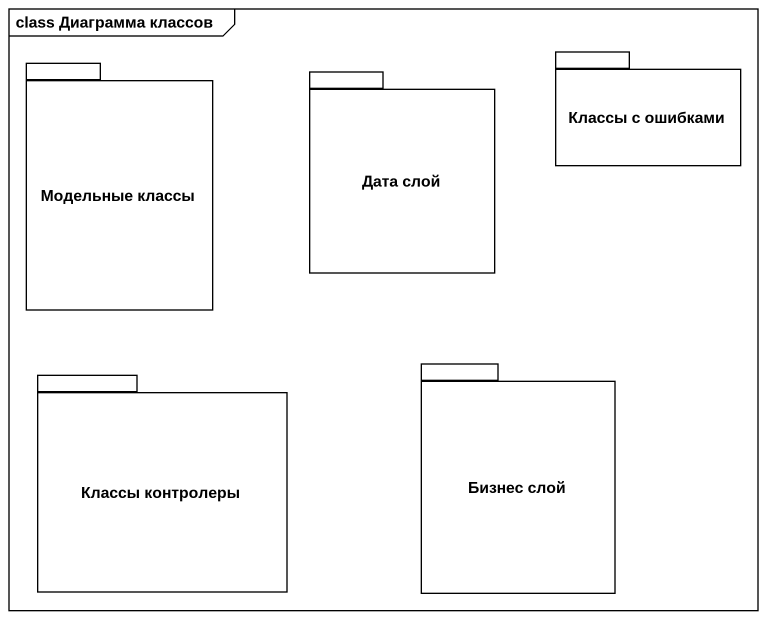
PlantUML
@startuml
mainframe class Диаграмма классов
package "Модельные классы" as Модельные_классы {
}
package "Дата слой" as Дата_слой {
}
package "Классы с ошибками" as Классы_с_ошибками {
}
package "Классы контролеры" as Классы_контролеры {
}
package "Бизнес слой" as Бизнес_слой {
}
@enduml
